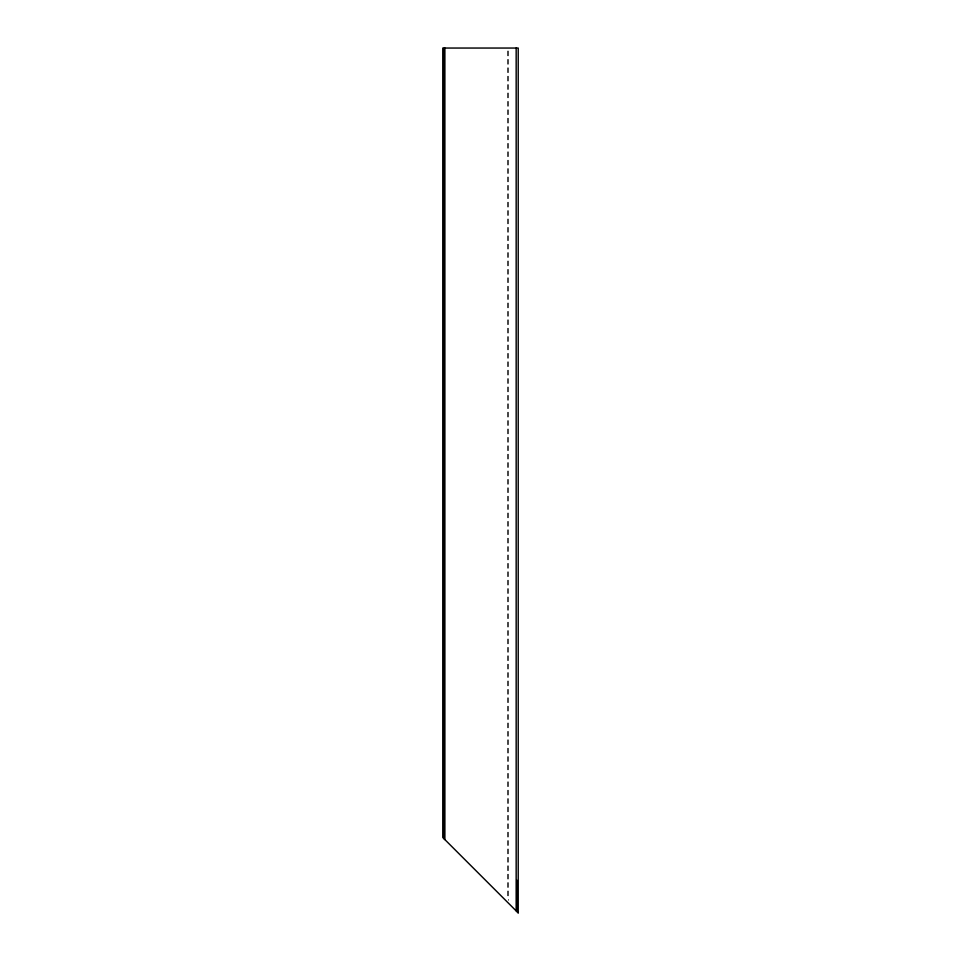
<?xml version="1.0" encoding="UTF-8"?>
<svg xmlns="http://www.w3.org/2000/svg" width="961" height="961" viewBox="0 0 961 961"><rect width="100%" height="100%" fill="white"/><g stroke="black" fill="none" stroke-linecap="round" stroke-linejoin="round"><path stroke-width="0.72" stroke-dasharray="4.8 3.6" d="M508.633 51.017L508.633 900.385M507.468 51.017L507.468 899.232"/><path stroke-width="1.44" d="M518.087 912.806L442.769 837.499L442.769 48.05L518.219 48.05L518.219 912.95M516.802 880.048L516.802 911.521M516.165 48.05L516.165 910.884M444.883 48.05L444.883 839.602M444.186 48.05L444.186 838.917"/></g></svg>
